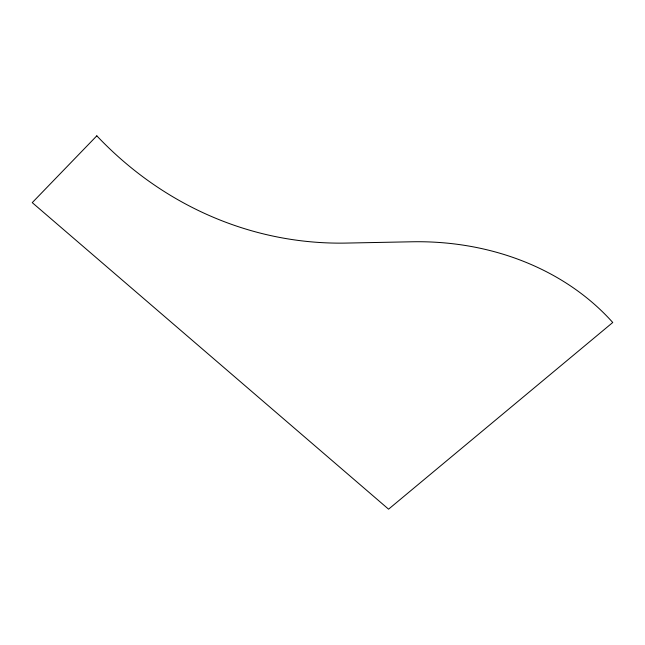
<?xml version="1.0" encoding="UTF-8"?>
<svg xmlns="http://www.w3.org/2000/svg" width="645" height="645" viewBox="0 0 645 645"><rect width="100%" height="100%" fill="white"/><g stroke="black" fill="none" stroke-linecap="round" stroke-linejoin="round"><path stroke-width="0.97" d="M96.814 135.829L32.25 202.635L388.572 509.171L612.75 322.492A266.2 224.476 -12.7 0 0 411.841 241.786L346.284 243.076A379.187 348.913 -89.8 0 1 96.814 135.829"/></g></svg>
